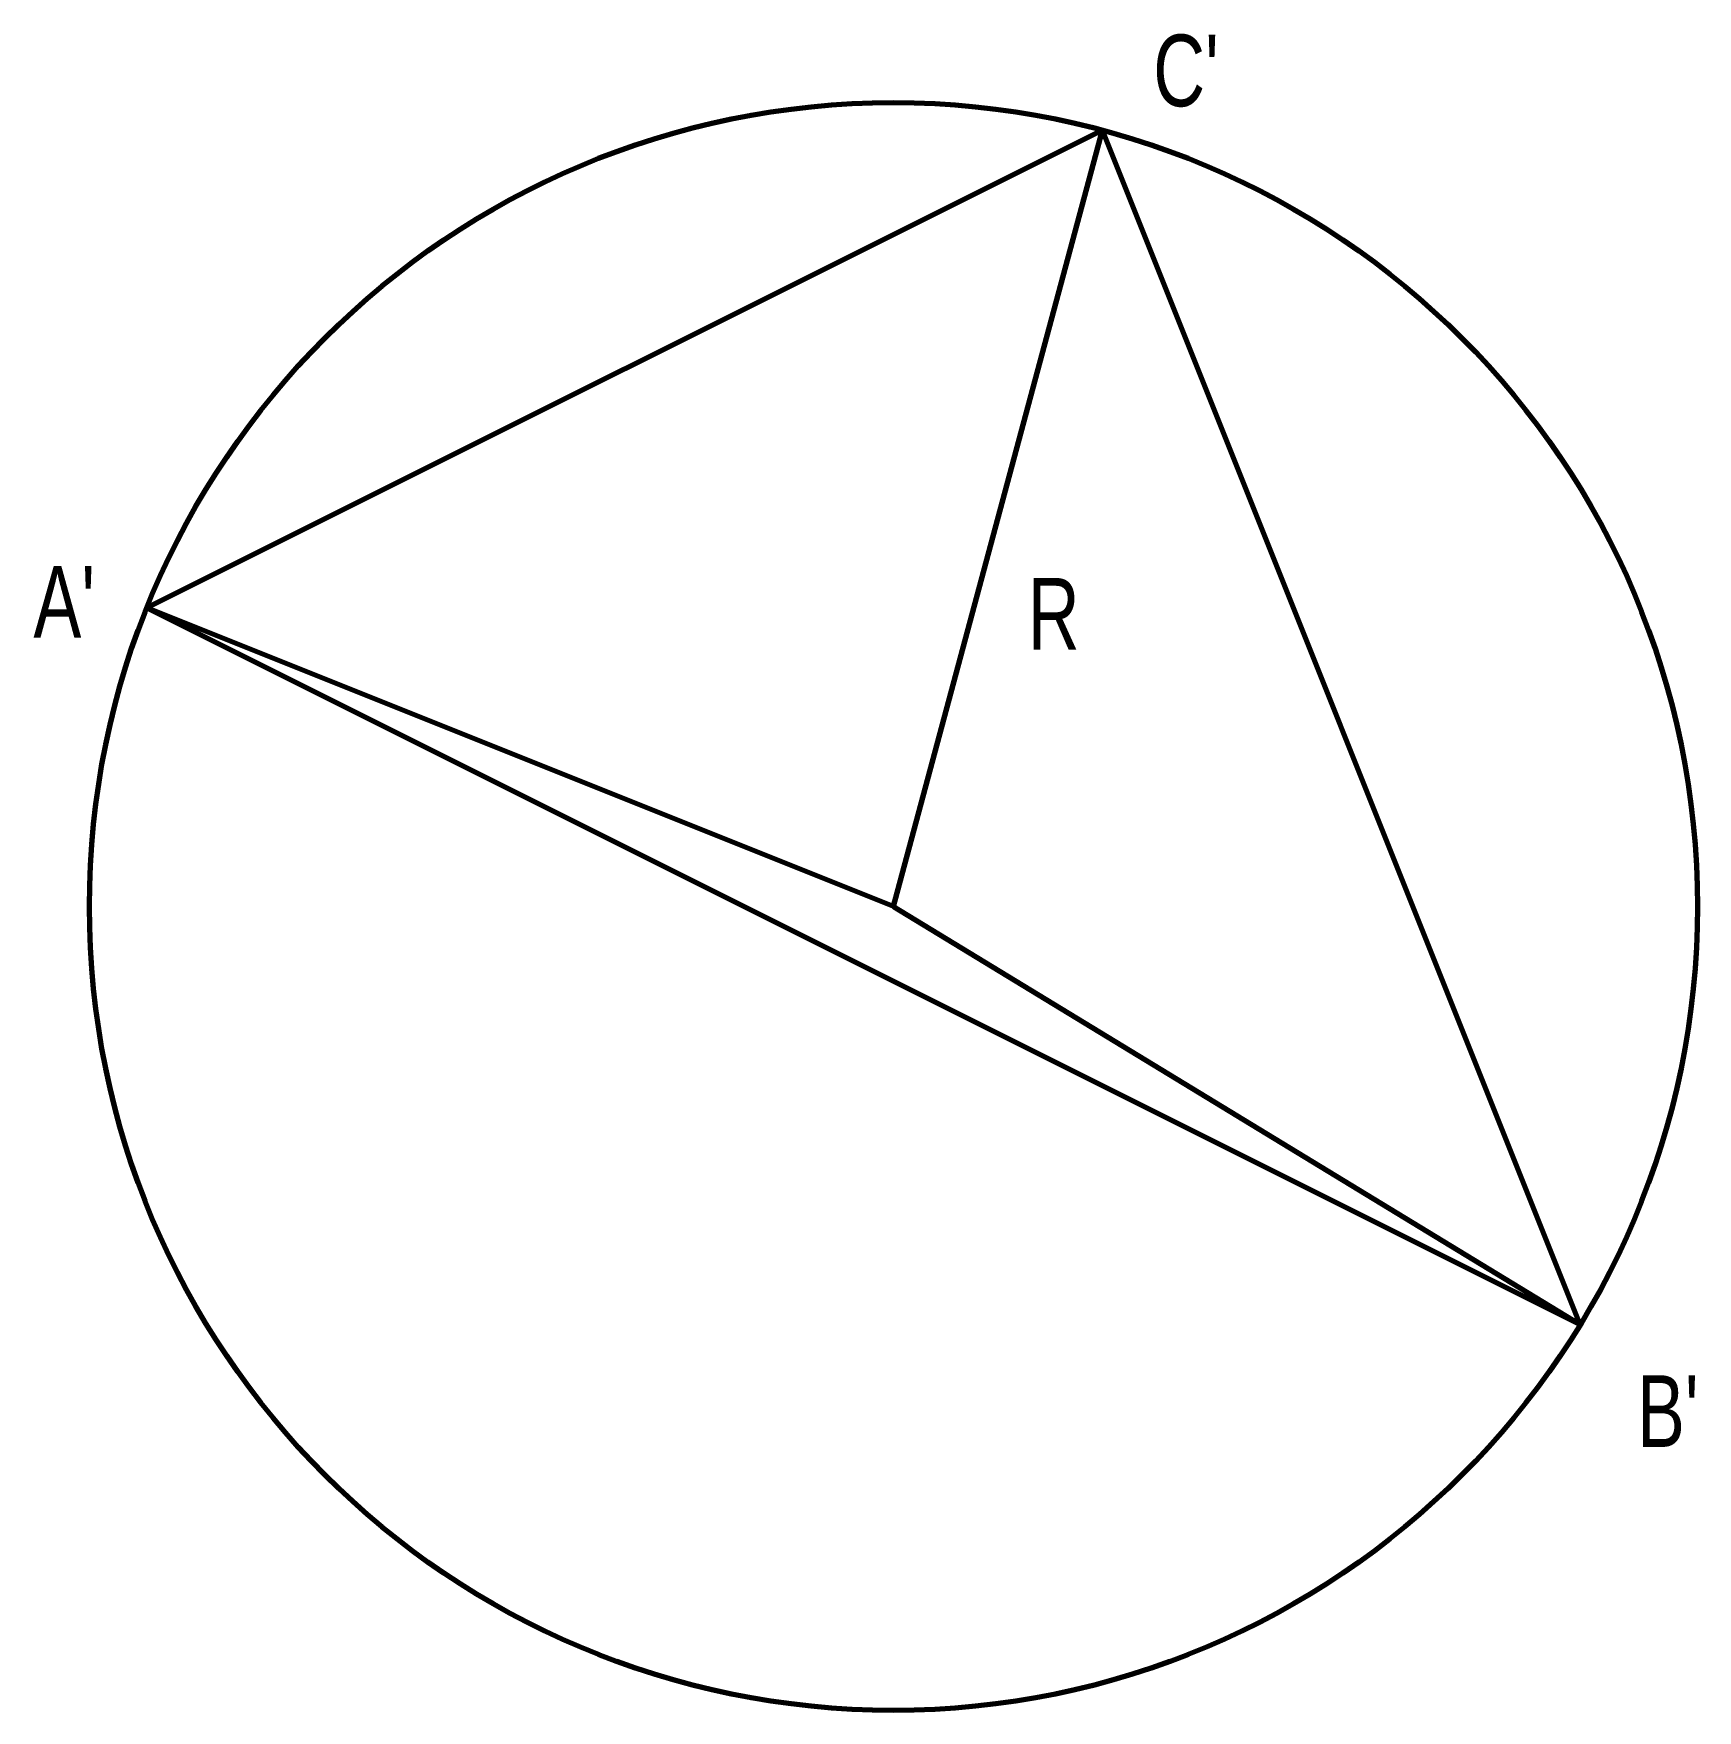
# Model space of a CAD drawing. Header units: millimetres. Extents: x -9 to 130, y -92 to 48.
import ezdxf

# ---------------------------------------------------------------- set-up
doc = ezdxf.new("R2010")
doc.units = ezdxf.units.MM
doc.layers.get('0').update_dxf_attribs({"linetype": 'CONTINUOUS', "lineweight": 0})
doc.styles.get("Standard").update_dxf_attribs({"font": 'txt', "width": 0.75})

msp = doc.modelspace()

# ---------------------------------------------------------------- linework, layer by layer
at = {"lineweight": 70}
for p, q in [((80, 40), (0, 0)), ((62.5, -25), (80, 40)), ((120, -60), (80, 40)), ((0, 0), (120, -60)), ((62.5, -25), (0, 0)), ((62.5, -25), (120, -60))]:
    msp.add_line(p, q, dxfattribs=at)
msp.add_circle((62.5, -25), 67.31, dxfattribs=at)

# ---------------------------------------------------------------- texts
at = {"lineweight": 70, "char_height": 6, "width": 100, "attachment_point": 1}
for s, insert in [("C'", (84.25, 48)), ("A'", (-9.5, 3.5)), ('R', (73.75, 2.5)), ("B'", (124.75, -64.25))]:
    msp.add_mtext(s, dxfattribs=dict(at, insert=insert))

doc.saveas('drawing.dxf')
